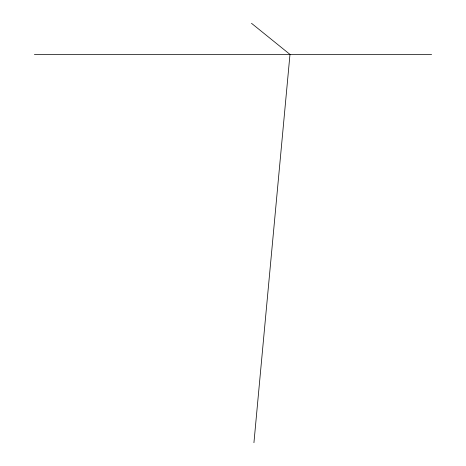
<?xml version="1.0" encoding="UTF-8"?>
<svg xmlns="http://www.w3.org/2000/svg" width="466" height="466" viewBox="0 0 466 466"><rect width="100%" height="100%" fill="white"/><g stroke="black" fill="none" stroke-linecap="round" stroke-linejoin="round"><path stroke-width="0.7" d="M253.935 442.7L289.98 54.417L251.494 23.3M34.385 54.417L431.615 54.417"/></g></svg>
